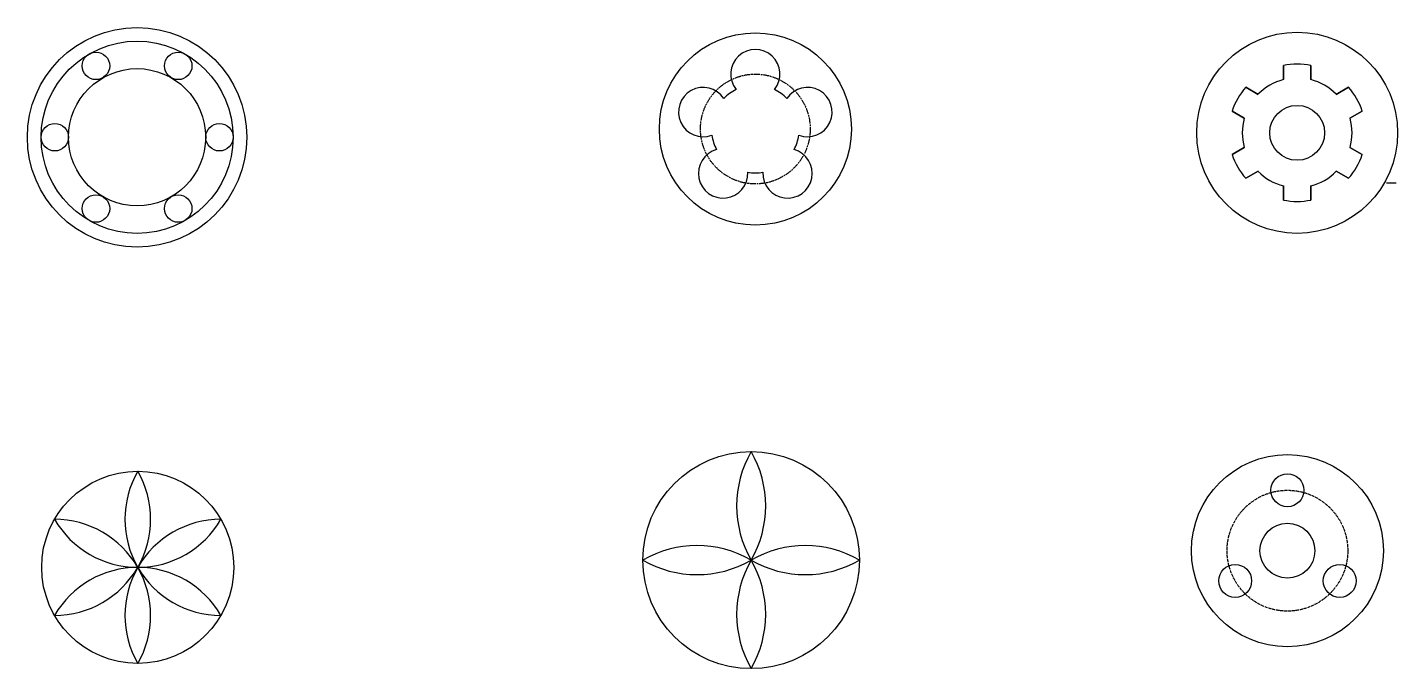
# Model space of a CAD drawing. Header units: millimetres. Extents: x 312 to 5497, y 338 to 2762.
import ezdxf

# ---------------------------------------------------------------- set-up
doc = ezdxf.new("R2010")
doc.units = ezdxf.units.MM
doc.linetypes.add('ACAD_ISO02W100', pattern=[15, 12, -3])
doc.linetypes.add('ACAD_ISO08W100', pattern=[36, 24, -3, 6, -3])

msp = doc.modelspace()

# ---------------------------------------------------------------- linework, layer by layer
for p, q in [((5064.9, 2617.9), (5064.9, 2564.7)), ((5064.9, 2617.9), (5064.9, 2564.7)), ((5064.9, 2564.7), (5064.9, 2617.9)), ((5064.9, 2564.7), (5064.9, 2617.9)), ((5168.7, 2617.9), (5168.7, 2564.7)), ((5168.7, 2617.9), (5168.7, 2564.7)), ((5168.7, 2564.7), (5168.7, 2617.9)), ((5168.7, 2564.7), (5168.7, 2617.9)), ((4922.5, 2535.8), (4968.7, 2509.1)), ((4922.5, 2535.8), (4968.7, 2509.1)), ((4968.7, 2509.1), (4922.5, 2535.8)), ((4968.7, 2509.1), (4922.5, 2535.8)), ((5264.9, 2509.1), (5311, 2535.8)), ((5264.9, 2509.1), (5311, 2535.8)), ((5311, 2535.8), (5264.9, 2509.1)), ((5311, 2535.8), (5264.9, 2509.1)), ((4870.6, 2445.9), (4916.8, 2419.3)), ((4870.6, 2445.9), (4916.8, 2419.3)), ((4916.8, 2419.3), (4870.6, 2445.9)), ((4916.8, 2419.3), (4870.6, 2445.9)), ((5316.8, 2419.3), (5362.9, 2445.9)), ((5316.8, 2419.3), (5362.9, 2445.9)), ((5362.9, 2445.9), (5316.8, 2419.3)), ((5362.9, 2445.9), (5316.8, 2419.3)), ((4870.6, 2281.5), (4916.8, 2308.1)), ((4870.6, 2281.5), (4916.8, 2308.1)), ((4916.8, 2308.1), (4870.6, 2281.5)), ((4916.8, 2308.1), (4870.6, 2281.5)), ((5316.8, 2308.1), (5362.9, 2281.5)), ((5316.8, 2308.1), (5362.9, 2281.5)), ((5362.9, 2281.5), (5316.8, 2308.1)), ((5362.9, 2281.5), (5316.8, 2308.1)), ((4922.5, 2191.6), (4968.7, 2218.2)), ((4922.5, 2191.6), (4968.7, 2218.2)), ((4968.7, 2218.2), (4922.5, 2191.6)), ((4968.7, 2218.2), (4922.5, 2191.6)), ((5264.9, 2218.2), (5311, 2191.6)), ((5264.9, 2218.2), (5311, 2191.6)), ((5311, 2191.6), (5264.9, 2218.2)), ((5311, 2191.6), (5264.9, 2218.2)), ((5064.9, 2162.7), (5064.9, 2109.4)), ((5064.9, 2162.7), (5064.9, 2109.4)), ((5064.9, 2109.4), (5064.9, 2162.7)), ((5064.9, 2109.4), (5064.9, 2162.7)), ((5168.7, 2162.7), (5168.7, 2109.4)), ((5168.7, 2162.7), (5168.7, 2109.4)), ((5168.7, 2109.4), (5168.7, 2162.7)), ((5168.7, 2109.4), (5168.7, 2162.7)), ((5454.6, 2174.8), (5491.7, 2174.8))]:
    msp.add_line(p, q)
for centre, radius in [((727, 2346.8), 415.2), ((727, 2346.8), 363.3), ((3066.5, 2378), 363.3), ((5116.8, 2363.7), 380.2), ((571.3, 2616.5), 51.9), ((882.7, 2616.5), 51.9), ((727, 2346.8), 259.5), ((5116.8, 2363.7), 103.8), ((415.6, 2346.8), 51.9), ((1038.4, 2346.8), 51.9), ((571.3, 2077.2), 51.9), ((882.7, 2077.2), 51.9), ((3050.7, 748.3), 410), ((5080, 783.9), 363.3), ((729.3, 720.9), 363.3), ((5080, 1012.3), 62.3), ((5080, 783.9), 103.8), ((4882.3, 669.7), 62.3), ((5277.8, 669.7), 62.3)]:
    msp.add_circle(centre, radius)
at = {"linetype": 'ACAD_ISO08W100'}
msp.add_circle((3066.5, 2378), 207.6, dxfattribs=at)
at = {"linetype": 'ACAD_ISO02W100'}
msp.add_circle((5080, 783.9), 228.4, dxfattribs=at)
for centre, radius, start, end in [((3066.5, 2585.6), 93.4, 321.3178, 218.6822), ((5116.8, 2363.7), 259.5, 78.463, 101.537), ((5116.8, 2363.7), 207.6, 104.4775, 135.5225), ((5116.8, 2363.7), 207.6, 44.4775, 75.5225), ((2869.1, 2442.2), 93.4, 33.3178, 290.6822), ((3066.5, 2378), 166.1, 116.0466, 135.9534), ((3066.5, 2378), 166.1, 44.0466, 63.9534), ((3263.9, 2442.2), 93.4, 249.3178, 146.6822), ((5116.8, 2363.7), 259.5, 138.463, 161.537), ((5116.8, 2363.7), 259.5, 18.463, 41.537), ((5116.8, 2363.7), 207.6, 164.4775, 195.5225), ((5116.8, 2363.7), 207.6, 344.4775, 15.5225), ((3066.5, 2378), 166.1, 188.0466, 207.9534), ((3066.5, 2378), 166.1, 332.0466, 351.9534), ((2944.5, 2210.1), 93.4, 105.3178, 2.6822), ((3188.5, 2210.1), 93.4, 177.3178, 74.6822), ((5116.8, 2363.7), 259.5, 198.463, 221.537), ((5116.8, 2363.7), 259.5, 318.463, 341.537), ((3066.5, 2378), 166.1, 260.0466, 279.9534), ((5116.8, 2363.7), 207.6, 224.4775, 255.5225), ((5116.8, 2363.7), 207.6, 284.4775, 315.5225), ((5116.8, 2363.7), 259.5, 258.463, 281.537), ((3405.8, 953.3), 410, 150, 210), ((2695.6, 953.3), 410, 330, 30), ((1044, 902.5), 363.3, 150, 210), ((414.7, 902.5), 363.3, 330, 30), ((729.3, 1084.2), 363.3, 210, 270), ((414.7, 539.2), 363.3, 30, 90), ((1044, 539.2), 363.3, 90, 150), ((729.3, 1084.2), 363.3, 270, 330), ((2845.7, 393.2), 410, 60, 120), ((3255.7, 393.2), 410, 60, 120), ((2845.7, 1103.4), 410, 240, 300), ((3405.8, 543.3), 410, 150, 210), ((2695.6, 543.3), 410, 330, 30), ((3255.7, 1103.4), 410, 240, 300), ((414.7, 902.5), 363.3, 270, 330), ((729.3, 357.6), 363.3, 90, 150), ((1044, 539.2), 363.3, 150, 210), ((414.7, 539.2), 363.3, 330, 30), ((729.3, 357.6), 363.3, 30, 90), ((1044, 902.5), 363.3, 210, 270)]:
    msp.add_arc(centre, radius, start, end)

doc.saveas('drawing.dxf')
